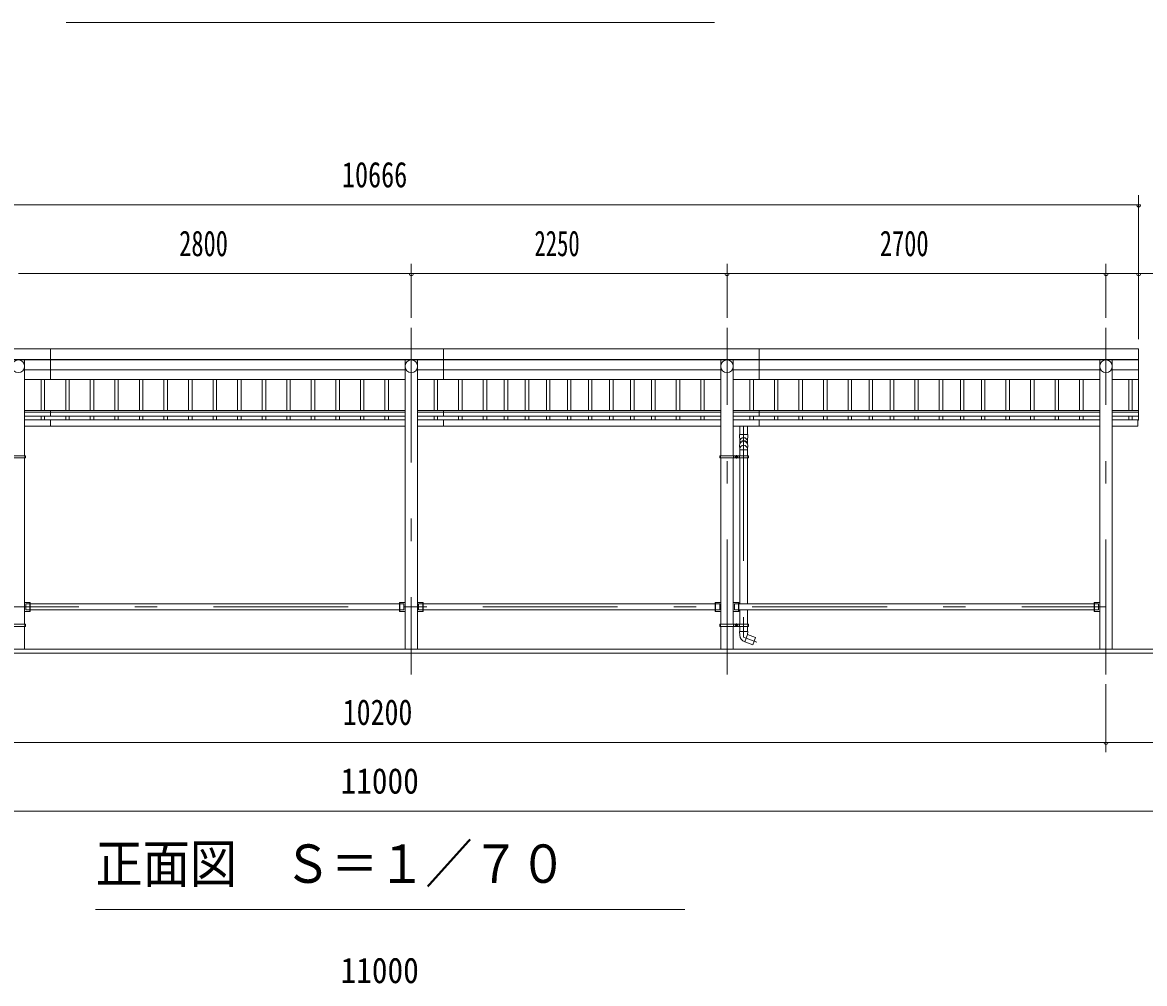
# Model space of a CAD drawing. Units: millimetres, scale not verified, with parts at other scales. Extents: x -31545 to 31552, y -14700 to 14700.
# Drawn here: x -4599 to 3396, y 774 to 7623 of the extents above; entities that cross this region are included whole.
import ezdxf
from ezdxf.enums import TextEntityAlignment as Align

# ---------------------------------------------------------------- set-up
doc = ezdxf.new("R2010")
doc.units = ezdxf.units.MM
doc.header["$LTSCALE"] = 80
doc.linetypes.add('USER3', pattern=[24, 12, -5, 2, -5])
for name, color, linetype, lineweight in [('0-2_1-07BOLD', 7, 'Continuous', 18), ('0-3_1-27CENTER', 3, 'USER3', 18), ('0-4_1-47THIN', 4, 'Continuous', 18), ('0-5_1-57DIM', 3, 'Continuous', 18)]:
    doc.layers.add(name, color=color, linetype=linetype, lineweight=lineweight)
doc.styles.add('ＭＳ ゴシック', font='')
doc.styles.get('ＭＳ ゴシック').set_extended_font_data('MS Gothic')

msp = doc.modelspace()

# ---------------------------------------------------------------- linework, layer by layer
at = {"layer": '0-2_1-07BOLD'}
for p, q in [((-4398.51, 5296.54), (-4398.51, 5078.35)), ((-1598.51, 5078.35), (-1598.51, 5296.54)), ((651.49, 5078.35), (651.49, 5296.54)), ((-7311.51, 5221.4), (3354.49, 5221.4)), ((3354.49, 5217.33), (-7311.51, 5217.33)), ((-4583.96, 5217.33), (-4583.96, 4535.54)), ((-1873.06, 3157.54), (-1873.06, 5217.33)), ((-1783.96, 5217.33), (-1783.96, 3157.54)), ((376.94, 4535.54), (376.94, 5217.33)), ((466.04, 5217.33), (466.04, 4535.54)), ((3076.94, 3157.54), (3076.94, 5217.33)), ((3166.04, 5217.33), (3166.04, 3157.54)), ((-1873.06, 5147.84), (-4583.96, 5147.84)), ((376.94, 5147.84), (-1783.96, 5147.84)), ((3076.94, 5147.84), (466.04, 5147.84)), ((3166.03, 5147.84), (3354.49, 5147.84)), ((-4583.96, 5078.35), (-1873.06, 5078.35)), ((-1783.96, 5078.35), (376.94, 5078.35)), ((466.04, 5078.35), (3076.94, 5078.35)), ((3354.49, 5078.35), (3166.03, 5078.35)), ((-1873.06, 4856.73), (-4583.96, 4856.73)), ((-4583.96, 4846.3), (-1873.06, 4846.3)), ((-1873.06, 4816.69), (-4583.96, 4816.69)), ((-4398.51, 4856.73), (-4398.51, 4816.69)), ((376.94, 4856.73), (-1783.96, 4856.73)), ((-1783.96, 4846.3), (376.94, 4846.3)), ((376.94, 4816.69), (-1783.96, 4816.69)), ((-1598.51, 4816.69), (-1598.51, 4856.73)), ((3076.94, 4856.73), (466.04, 4856.73)), ((466.04, 4846.3), (3076.94, 4846.3)), ((3076.94, 4816.69), (466.04, 4816.69)), ((651.49, 4816.69), (651.49, 4856.73)), ((3354.49, 4816.69), (3166.03, 4816.69)), ((3354.49, 4856.73), (3166.04, 4856.73)), ((3166.04, 4846.3), (3354.49, 4846.3)), ((-4583.96, 4790.36), (-1873.06, 4790.36)), ((-1873.06, 4745.36), (-4583.96, 4745.36)), ((-4398.51, 4790.36), (-4398.51, 4745.36)), ((-1783.96, 4790.36), (376.94, 4790.36)), ((376.94, 4745.36), (-1783.96, 4745.36)), ((-1598.51, 4745.36), (-1598.51, 4790.36)), ((466.04, 4790.36), (3076.94, 4790.36)), ((3076.94, 4745.36), (466.04, 4745.36)), ((512, 4745.36), (512, 4685.74)), ((567, 4685.74), (567, 4745.36)), ((651.49, 4745.36), (651.49, 4790.36)), ((3166.03, 4790.36), (3349.49, 4790.36)), ((512, 4576.09), (567, 4576.09)), ((-4583.97, 4519.54), (-4583.97, 3335.54)), ((-4583.96, 3386.14), (-4583.96, 4517.54)), ((-4582.37, 4535.54), (-4582.37, 4519.54)), ((-4576.27, 4527.54), (-4582.37, 4527.54)), ((375.35, 4527.54), (369.25, 4527.54)), ((375.35, 4519.54), (375.35, 4535.54)), ((376.94, 3386.14), (376.94, 4517.54)), ((376.95, 4519.54), (376.95, 3335.54)), ((466.04, 3386.14), (466.04, 4517.54)), ((466.05, 4519.54), (466.05, 3335.54)), ((467.65, 4535.54), (467.65, 4519.54)), ((510.4, 4535.54), (510.4, 4519.54)), ((512, 4519.54), (512, 3478.89)), ((567, 3478.89), (567, 4519.54)), ((568.6, 4519.54), (568.6, 4535.54)), ((574.7, 4527.54), (568.6, 4527.54)), ((-4576.01, 3478.89), (-4576.01, 3436.19)), ((-4547.17, 3424.54), (-4547.17, 3490.54)), ((-4547.16, 3490.54), (-4547.16, 3424.54)), ((-4543.97, 3424.54), (-4543.97, 3490.54)), ((-4543.96, 3478.89), (-1913.06, 3478.89)), ((-1909.86, 3424.54), (-1909.86, 3490.54)), ((-1743.96, 3490.54), (-1783.96, 3490.54)), ((-1747.16, 3424.54), (-1747.16, 3490.54)), ((-1743.96, 3490.54), (-1743.96, 3424.54)), ((-1743.96, 3478.89), (336.94, 3478.89)), ((336.95, 3424.54), (336.95, 3490.54)), ((340.14, 3490.54), (340.14, 3424.54)), ((340.14, 3478.89), (369, 3478.89)), ((340.15, 3424.54), (340.15, 3490.54)), ((368.99, 3478.89), (368.99, 3436.19)), ((369, 3478.89), (369, 3436.19)), ((466.04, 3490.54), (506.05, 3490.54)), ((474, 3436.19), (474, 3478.89)), ((502.84, 3424.54), (502.84, 3490.54)), ((502.85, 3490.54), (502.85, 3424.54)), ((506.03, 3478.89), (3036.94, 3478.89)), ((506.04, 3490.54), (506.04, 3424.54)), ((506.05, 3490.54), (506.05, 3424.54)), ((3040.14, 3424.54), (3040.14, 3490.54)), ((-4583.96, 3335.54), (-4583.96, 3370.14)), ((-4547.16, 3436.19), (-4576.02, 3436.19)), ((-1913.06, 3436.19), (-4543.96, 3436.19)), ((-1881.01, 3436.19), (-1909.86, 3436.19)), ((-1743.96, 3424.54), (-1783.96, 3424.54)), ((336.94, 3436.19), (-1743.96, 3436.19)), ((369, 3436.19), (340.14, 3436.19)), ((376.94, 3335.54), (376.94, 3370.14)), ((506.05, 3424.54), (466.04, 3424.54)), ((466.04, 3335.54), (466.04, 3370.14)), ((3036.94, 3436.19), (506.03, 3436.19)), ((512, 3436.19), (512, 3335.54)), ((567, 3335.54), (567, 3436.19)), ((-4583.97, 3319.54), (-4583.97, 3157.54)), ((-4583.96, 3157.54), (-4583.96, 3319.54)), ((-4582.37, 3319.54), (-4582.37, 3335.54)), ((-4582.37, 3327.54), (-4576.27, 3327.54)), ((369.25, 3327.54), (375.35, 3327.54)), ((375.35, 3319.54), (375.35, 3335.54)), ((376.94, 3319.54), (376.94, 3157.54)), ((376.95, 3157.54), (376.95, 3319.54)), ((466.04, 3319.54), (466.04, 3157.54)), ((466.05, 3157.54), (466.05, 3319.54)), ((467.65, 3335.54), (467.65, 3319.54)), ((510.4, 3335.54), (510.4, 3319.54)), ((510.5, 3282.63), (568.5, 3282.63)), ((510.5, 3282.63), (512.26, 3256.84)), ((512, 3319.54), (512, 3282.63)), ((567, 3282.63), (567, 3319.54)), ((568.6, 3319.54), (568.6, 3335.54)), ((568.6, 3327.54), (574.7, 3327.54)), ((548.19, 3208.95), (567, 3260.63)), ((-7628.51, 3127.54), (3671.49, 3127.54))]:
    msp.add_line(p, q, dxfattribs=at)
for points in [[(-7311.51, 4787.78), (-7311.51, 5296.54), (3354.49, 5296.54)], [(3354.49, 5296.54), (3354.49, 4787.78), (3349.49, 4787.78)], [(3349.49, 4790.36), (3349.49, 4745.36), (3166.03, 4745.36)], [(510, 4685.74), (512, 4636.07), (512, 4617.97)], [(567, 4617.98), (567, 4636.07), (569, 4685.74), (510, 4685.74)], [(510.01, 4609), (512, 4583.03), (512, 4535.54)], [(567, 4535.54), (567, 4583.03), (569, 4608.88)], [(-4583.97, 3424.54), (-4543.96, 3424.54), (-4543.96, 3490.54), (-4583.97, 3490.54)], [(-4576.02, 3436.19), (-4576.02, 3478.89), (-4547.16, 3478.89)], [(-1873.06, 3490.54), (-1913.06, 3490.54), (-1913.06, 3424.54), (-1873.06, 3424.54)], [(-1909.86, 3478.89), (-1881.01, 3478.89), (-1881.01, 3436.19)], [(-1747.16, 3436.19), (-1776.01, 3436.19), (-1776.01, 3478.89), (-1747.16, 3478.89)], [(376.95, 3424.54), (336.94, 3424.54), (336.94, 3490.54), (376.95, 3490.54)], [(502.85, 3436.19), (473.99, 3436.19), (473.99, 3478.89), (502.85, 3478.89)], [(3076.94, 3490.54), (3036.94, 3490.54), (3036.94, 3424.54), (3076.94, 3424.54)], [(3040.14, 3478.89), (3068.99, 3478.89), (3068.99, 3436.19), (3040.14, 3436.19)], [(568.5, 3282.63), (567, 3260.63), (623.38, 3240.11), (604.57, 3188.43), (548.47, 3208.85)], [(3521.49, 3157.54), (-7478.51, 3157.54), (-7478.51, 3127.54)]]:
    msp.add_lwpolyline(points, dxfattribs=at)
for points in [[(-4576.27, 4519.54), (-4781.72, 4519.54), (-4781.72, 4535.54), (-4576.27, 4535.54)], [(574.7, 4535.54), (574.7, 4519.54), (369.25, 4519.54), (369.25, 4535.54)], [(484.02, 4524.65), (484.02, 4530.42), (489.02, 4533.31), (494.03, 4530.42), (494.03, 4524.65), (489.02, 4521.77)], [(-4781.72, 3335.54), (-4576.27, 3335.54), (-4576.27, 3319.54), (-4781.72, 3319.54)], [(369.25, 3335.54), (369.25, 3319.54), (574.7, 3319.54), (574.7, 3335.54)], [(484.02, 3324.65), (484.02, 3330.43), (489.02, 3333.31), (494.03, 3330.43), (494.03, 3324.65), (489.02, 3321.77)]]:
    msp.add_lwpolyline(points, close=True, dxfattribs=at)
for centre, radius in [((-4628.51, 5172.78), 44.55), ((-1828.51, 5172.78), 44.55), ((421.48, 5172.78), 44.55), ((3121.49, 5172.78), 44.55), ((489.02, 4527.54), 6.25), ((489.02, 4527.54), 4.9), ((489.02, 3327.54), 6.25), ((489.02, 3327.54), 4.9)]:
    msp.add_circle(centre, radius, dxfattribs=at)
for centre, radius, start, end in [((-4628.51, 5172.09), 44.55, 180, 0), ((-1828.51, 5172.09), 44.55, 180, 0), ((421.48, 5172.09), 44.55, 180, 0), ((3121.49, 5172.09), 44.55, 180, 0), ((539.5, 4636.37), 27.55, 3.55867, 176.44133), ((539.5, 4615.67), 27.55, 3.55867, 176.44133), ((539.5, 4607.16), 29.55, 3.56303, 176.43697), ((539.5, 4582.05), 27.55, 3.55867, 176.44133), ((567.13, 3260.59), 55, 183.90576, 250.16731)]:
    msp.add_arc(centre, radius, start, end, dxfattribs=at)
at = {"layer": '0-3_1-27CENTER'}
for p, q in [((-1828.51, 5447.54), (-1828.51, 2977.54)), ((421.49, 2977.54), (421.49, 5447.54)), ((3121.49, 2977.54), (3121.49, 5447.54)), ((539.5, 4745.36), (539.5, 3241.38)), ((501.52, 4527.54), (476.52, 4527.54)), ((489.02, 4540.04), (489.02, 4515.04)), ((-7078.51, 3457.54), (3121.49, 3457.54)), ((476.52, 3327.54), (501.52, 3327.54)), ((489.02, 3315.04), (489.02, 3340.04)), ((539.49, 3241.38), (632.76, 3207.43))]:
    msp.add_line(p, q, dxfattribs=at)
at = {"layer": '0-4_1-47THIN'}
for p, q in [((-4466.01, 4856.73), (-4466.01, 5078.35)), ((-4441.01, 5078.35), (-4441.01, 4856.73)), ((-4291.01, 5078.35), (-4291.01, 4856.73)), ((-4266.01, 4856.73), (-4266.01, 5078.35)), ((-4116.01, 4856.73), (-4116.01, 5078.35)), ((-4091.01, 5078.35), (-4091.01, 4856.73)), ((-3941.01, 5078.35), (-3941.01, 4856.73)), ((-3916.01, 4856.73), (-3916.01, 5078.35)), ((-3766.01, 4856.73), (-3766.01, 5078.35)), ((-3741.01, 5078.35), (-3741.01, 4856.73)), ((-3591.01, 5078.35), (-3591.01, 4856.73)), ((-3566.01, 4856.73), (-3566.01, 5078.35)), ((-3416.01, 4856.73), (-3416.01, 5078.35)), ((-3391.01, 5078.35), (-3391.01, 4856.73)), ((-3241.01, 5078.35), (-3241.01, 4856.73)), ((-3216.01, 4856.73), (-3216.01, 5078.35)), ((-3066.01, 4856.73), (-3066.01, 5078.35)), ((-3041.01, 5078.35), (-3041.01, 4856.73)), ((-2891.01, 5078.35), (-2891.01, 4856.73)), ((-2866.01, 4856.73), (-2866.01, 5078.35)), ((-2716.01, 4856.73), (-2716.01, 5078.35)), ((-2691.01, 5078.35), (-2691.01, 4856.73)), ((-2541.01, 5078.35), (-2541.01, 4856.73)), ((-2516.01, 4856.73), (-2516.01, 5078.35)), ((-2366.01, 4856.73), (-2366.01, 5078.35)), ((-2341.01, 5078.35), (-2341.01, 4856.73)), ((-2191.01, 5078.35), (-2191.01, 4856.73)), ((-2166.01, 4856.73), (-2166.01, 5078.35)), ((-2016.01, 4856.73), (-2016.01, 5078.35)), ((-1991.01, 5078.35), (-1991.01, 4856.73)), ((-1666.01, 5078.35), (-1666.01, 4856.73)), ((-1641.01, 4856.73), (-1641.01, 5078.35)), ((-1491.01, 4856.73), (-1491.01, 5078.35)), ((-1466.01, 5078.35), (-1466.01, 4856.73)), ((-1316.01, 5078.35), (-1316.01, 4856.73)), ((-1291.01, 4856.73), (-1291.01, 5078.35)), ((-1166.01, 4856.73), (-1166.01, 5078.35)), ((-1141.01, 5078.35), (-1141.01, 4856.73)), ((-1016.01, 5078.35), (-1016.01, 4856.73)), ((-991.01, 4856.73), (-991.01, 5078.35)), ((-866.01, 4856.73), (-866.01, 5078.35)), ((-841.01, 5078.35), (-841.01, 4856.73)), ((-716.01, 5078.35), (-716.01, 4856.73)), ((-691.01, 4856.73), (-691.01, 5078.35)), ((-566.01, 4856.73), (-566.01, 5078.35)), ((-541.01, 5078.35), (-541.01, 4856.73)), ((-416.01, 5078.35), (-416.01, 4856.73)), ((-391.01, 4856.73), (-391.01, 5078.35)), ((-266.01, 4856.73), (-266.01, 5078.35)), ((-241.01, 5078.35), (-241.01, 4856.73)), ((-116.01, 5078.35), (-116.01, 4856.73)), ((-91.01, 4856.73), (-91.01, 5078.35)), ((58.99, 4856.73), (58.99, 5078.35)), ((83.99, 5078.35), (83.99, 4856.73)), ((233.99, 5078.35), (233.99, 4856.73)), ((258.99, 4856.73), (258.99, 5078.35)), ((583.99, 4856.73), (583.99, 5078.35)), ((608.99, 5078.35), (608.99, 4856.73)), ((758.99, 5078.35), (758.99, 4856.73)), ((783.99, 4856.73), (783.99, 5078.35)), ((933.99, 4856.73), (933.99, 5078.35)), ((958.99, 5078.35), (958.99, 4856.73)), ((1108.99, 5078.35), (1108.99, 4856.73)), ((1133.99, 4856.73), (1133.99, 5078.35)), ((1283.98, 4856.73), (1283.98, 5078.35)), ((1308.99, 5078.35), (1308.99, 4856.73)), ((1433.99, 5078.35), (1433.99, 4856.73)), ((1458.99, 4856.73), (1458.99, 5078.35)), ((1583.99, 4856.73), (1583.99, 5078.35)), ((1608.99, 5078.35), (1608.99, 4856.73)), ((1758.99, 5078.35), (1758.99, 4856.73)), ((1783.99, 4856.73), (1783.99, 5078.35)), ((1933.98, 4856.73), (1933.98, 5078.35)), ((1958.99, 5078.35), (1958.99, 4856.73)), ((2083.99, 5078.35), (2083.99, 4856.73)), ((2108.99, 4856.73), (2108.99, 5078.35)), ((2233.99, 4856.73), (2233.99, 5078.35)), ((2258.99, 5078.35), (2258.99, 4856.73)), ((2408.99, 5078.35), (2408.99, 4856.73)), ((2433.99, 4856.73), (2433.99, 5078.35)), ((2583.99, 4856.73), (2583.99, 5078.35)), ((2608.99, 5078.35), (2608.99, 4856.73)), ((2758.99, 5078.35), (2758.99, 4856.73)), ((2783.99, 4856.73), (2783.99, 5078.35)), ((2933.99, 4856.73), (2933.99, 5078.35)), ((2958.99, 5078.35), (2958.99, 4856.73)), ((3283.99, 5078.35), (3283.99, 4856.73)), ((3308.99, 4856.73), (3308.99, 5078.35)), ((-4466.01, 4790.36), (-4466.01, 4816.69)), ((-4441.01, 4816.69), (-4441.01, 4790.36)), ((-4291.01, 4816.69), (-4291.01, 4790.36)), ((-4266.01, 4790.36), (-4266.01, 4816.69)), ((-4116.01, 4790.36), (-4116.01, 4816.69)), ((-4091.01, 4816.69), (-4091.01, 4790.36)), ((-3941.01, 4816.69), (-3941.01, 4790.36)), ((-3916.01, 4790.36), (-3916.01, 4816.69)), ((-3766.01, 4790.36), (-3766.01, 4816.69)), ((-3741.01, 4816.69), (-3741.01, 4790.36)), ((-3591.01, 4816.69), (-3591.01, 4790.36)), ((-3566.01, 4790.36), (-3566.01, 4816.69)), ((-3416.01, 4790.36), (-3416.01, 4816.69)), ((-3391.01, 4816.69), (-3391.01, 4790.36)), ((-3241.01, 4816.69), (-3241.01, 4790.36)), ((-3216.01, 4790.36), (-3216.01, 4816.69)), ((-3066.01, 4790.36), (-3066.01, 4816.69)), ((-3041.01, 4816.69), (-3041.01, 4790.36)), ((-2891.01, 4816.69), (-2891.01, 4790.36)), ((-2866.01, 4790.36), (-2866.01, 4816.69)), ((-2716.01, 4790.36), (-2716.01, 4816.69)), ((-2691.01, 4816.69), (-2691.01, 4790.36)), ((-2541.01, 4816.69), (-2541.01, 4790.36)), ((-2516.01, 4790.36), (-2516.01, 4816.69)), ((-2366.01, 4790.36), (-2366.01, 4816.69)), ((-2341.01, 4816.69), (-2341.01, 4790.36)), ((-2191.01, 4816.69), (-2191.01, 4790.36)), ((-2166.01, 4790.36), (-2166.01, 4816.69)), ((-2016.01, 4790.36), (-2016.01, 4816.69)), ((-1991.01, 4816.69), (-1991.01, 4790.36)), ((-1666.01, 4816.69), (-1666.01, 4790.36)), ((-1641.01, 4790.36), (-1641.01, 4816.69)), ((-1491.01, 4790.36), (-1491.01, 4816.69)), ((-1466.01, 4816.69), (-1466.01, 4790.36)), ((-1316.01, 4816.69), (-1316.01, 4790.36)), ((-1291.01, 4790.36), (-1291.01, 4816.69)), ((-1166.01, 4790.36), (-1166.01, 4816.69)), ((-1141.01, 4816.69), (-1141.01, 4790.36)), ((-1016.01, 4816.69), (-1016.01, 4790.36)), ((-991.01, 4790.36), (-991.01, 4816.69)), ((-866.01, 4790.36), (-866.01, 4816.69)), ((-841.01, 4816.69), (-841.01, 4790.36)), ((-716.01, 4816.69), (-716.01, 4790.36)), ((-691.01, 4790.36), (-691.01, 4816.69)), ((-566.01, 4790.36), (-566.01, 4816.69)), ((-541.01, 4816.69), (-541.01, 4790.36)), ((-416.01, 4816.69), (-416.01, 4790.36)), ((-391.01, 4790.36), (-391.01, 4816.69)), ((-266.01, 4790.36), (-266.01, 4816.69)), ((-241.01, 4816.69), (-241.01, 4790.36)), ((-116.01, 4816.69), (-116.01, 4790.36)), ((-91.01, 4790.36), (-91.01, 4816.69)), ((58.99, 4790.36), (58.99, 4816.69)), ((83.99, 4816.69), (83.99, 4790.36)), ((233.99, 4816.69), (233.99, 4790.36)), ((258.99, 4790.36), (258.99, 4816.69)), ((583.99, 4790.36), (583.99, 4816.69)), ((608.99, 4816.69), (608.99, 4790.36)), ((758.99, 4816.69), (758.99, 4790.36)), ((783.99, 4790.36), (783.99, 4816.69)), ((933.99, 4790.36), (933.99, 4816.69)), ((958.99, 4816.69), (958.99, 4790.36)), ((1108.99, 4816.69), (1108.99, 4790.36)), ((1133.99, 4790.36), (1133.99, 4816.69)), ((1283.98, 4790.36), (1283.98, 4816.69)), ((1308.99, 4816.69), (1308.99, 4790.36)), ((1433.99, 4816.69), (1433.99, 4790.36)), ((1458.99, 4790.36), (1458.99, 4816.69)), ((1583.99, 4790.36), (1583.99, 4816.69)), ((1608.99, 4816.69), (1608.99, 4790.36)), ((1758.99, 4816.69), (1758.99, 4790.36)), ((1783.99, 4790.36), (1783.99, 4816.69)), ((1933.98, 4790.36), (1933.98, 4816.69)), ((1958.99, 4816.69), (1958.99, 4790.36)), ((2083.99, 4816.69), (2083.99, 4790.36)), ((2108.99, 4790.36), (2108.99, 4816.69)), ((2233.99, 4790.36), (2233.99, 4816.69)), ((2258.99, 4816.69), (2258.99, 4790.36)), ((2408.99, 4816.69), (2408.99, 4790.36)), ((2433.99, 4790.36), (2433.99, 4816.69)), ((2583.99, 4790.36), (2583.99, 4816.69)), ((2608.99, 4816.69), (2608.99, 4790.36)), ((2758.99, 4816.69), (2758.99, 4790.36)), ((2783.99, 4790.36), (2783.99, 4816.69)), ((2933.99, 4790.36), (2933.99, 4816.69)), ((2958.99, 4816.69), (2958.99, 4790.36)), ((3283.99, 4816.69), (3283.99, 4790.36)), ((3308.99, 4790.36), (3308.99, 4816.69))]:
    msp.add_line(p, q, dxfattribs=at)
at = {"layer": '0-5_1-57DIM'}
for p, q in [((-4288.51, 7622.54), (331.49, 7622.54)), ((-7311.51, 6322.54), (3354.49, 6322.54)), ((3368.49, 6322.54), (3340.49, 6322.54)), ((3354.49, 5366.54), (3354.49, 6392.54)), ((-1828.51, 5902.54), (-1828.51, 5517.54)), ((421.49, 5517.54), (421.49, 5902.54)), ((3121.49, 5517.54), (3121.49, 5902.54)), ((-4628.51, 5832.54), (-1828.51, 5832.54)), ((-1814.51, 5832.54), (-1842.51, 5832.54)), ((-1828.51, 5832.54), (421.49, 5832.54)), ((435.49, 5832.54), (407.49, 5832.54)), ((421.49, 5832.54), (3121.49, 5832.54)), ((3135.49, 5832.54), (3107.49, 5832.54)), ((3121.49, 5832.54), (3354.49, 5832.54)), ((3368.49, 5832.54), (3340.49, 5832.54)), ((3354.49, 5832.54), (3903.99, 5832.54)), ((3121.49, 2422.54), (3121.49, 2907.54)), ((-7078.51, 2492.54), (3121.49, 2492.54)), ((3135.49, 2492.54), (3107.49, 2492.54)), ((3121.49, 2492.54), (3521.49, 2492.54)), ((-7478.51, 2002.54), (3521.49, 2002.54)), ((121.49, 1302.54), (-4078.51, 1302.54))]:
    msp.add_line(p, q, dxfattribs=at)
for centre in [(3354.49, 6322.54), (-1828.51, 5832.54), (421.49, 5832.54), (3121.49, 5832.54), (3354.49, 5832.54), (3121.49, 2492.54)]:
    msp.add_arc(centre, 14, 180, 0, dxfattribs=at)

# ---------------------------------------------------------------- texts
at = {"layer": '0-5_1-57DIM', "color": 7, "style": 'ＭＳ ゴシック'}
for s, height, width, p in [('10666', 182.3, 0.75, (-2322.39, 6392.54)), ('2800', 182.3, 0.7, (-3482.29, 5902.54)), ('2250', 182.3, 0.65, (-950.87, 5902.54)), ('2700', 182.3, 0.7, (1510.25, 5902.54)), ('10200', 182.3, 0.8, (-2316.94, 2562.54)), ('11000', 182.3, 0.9, (-2332.78, 2072.54)), ('正面図\u3000Ｓ＝１／７０', 273.5, 0.9, (-4078.51, 1409.85)), ('11000', 182.3, 0.9, (-2332.77, 722.54))]:
    msp.add_text(s, height=height, dxfattribs=dict(at, width=width)).set_placement(p, align=Align.BOTTOM_LEFT)

doc.saveas('drawing.dxf')
